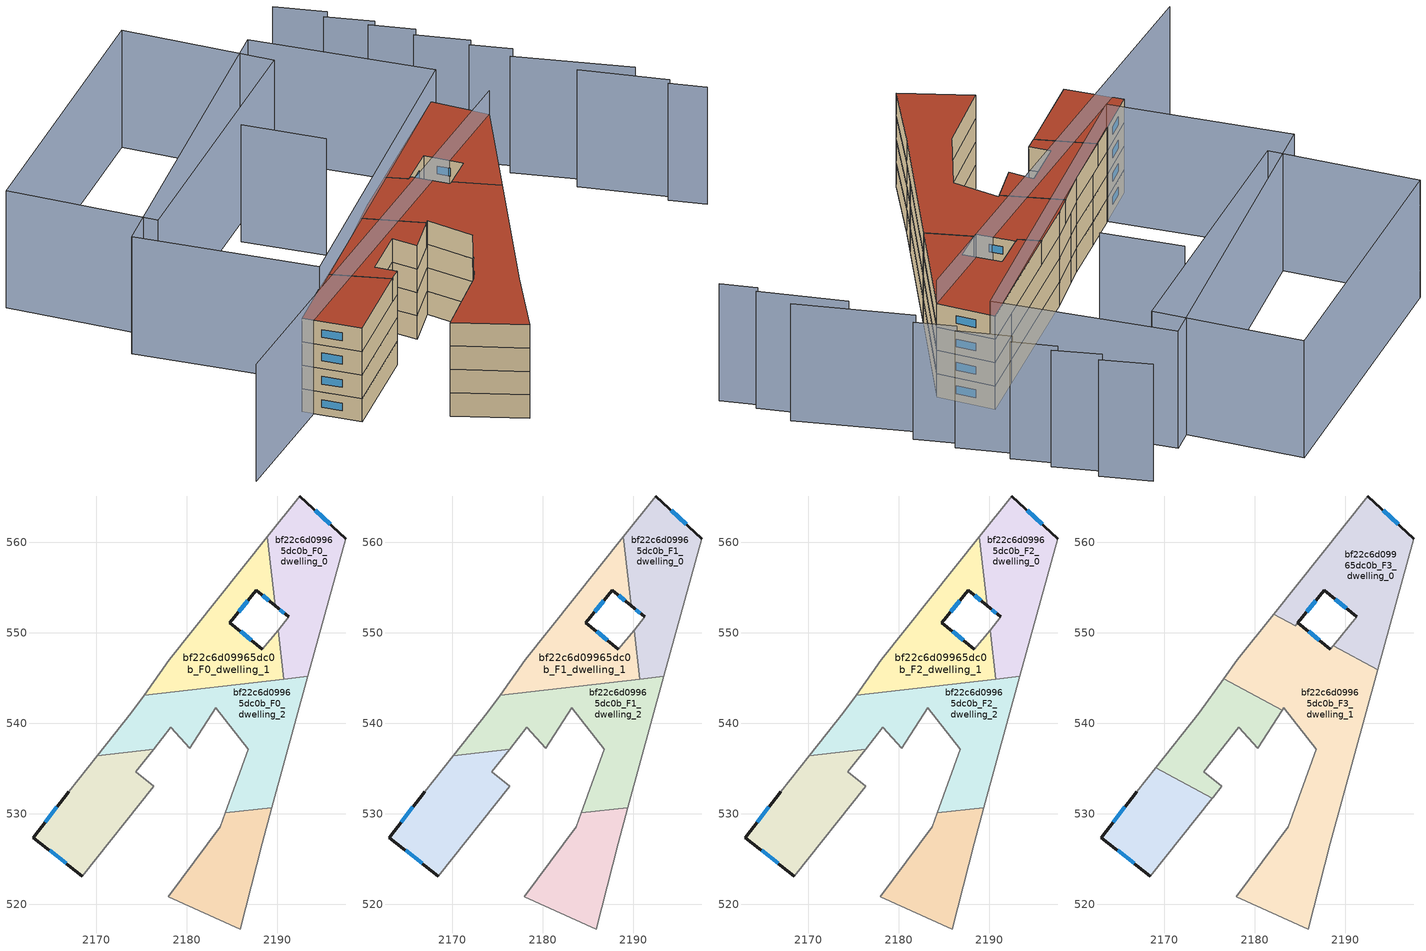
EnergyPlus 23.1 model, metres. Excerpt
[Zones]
bf22c6d09965dc0b_F0_dwelling_0
 floor ground (EU_floor_Construction): 2197.55,560.43 2193.37,545.21 2190.71,544.9 2190.08,550.32 2191.27,551.77 2189.77,553.01 2188.89,560.62 2192.49,565.14 z0
 wall outside (EU_wall_Construction): 2189.77,553.01 2191.27,551.77 / 2197.55,560.43 2192.49,565.14 z0:3
 wall adiabatic (EU_wall_Construction): 2193.37,545.21 2197.55,560.43 / 2191.27,551.77 2190.08,550.32 / 2192.49,565.14 2188.89,560.62 z0:3
 wall to bf22c6d09965dc0b_F0_dwelling_1 (EU_wall_Construction): 2190.08,550.32 2190.71,544.9 / 2188.89,560.62 2189.77,553.01 z0:3
 wall to bf22c6d09965dc0b_F0_dwelling_2 (EU_wall_Construction): 2190.71,544.9 2193.37,545.21 z0:3
 window (EU_Window_Construction): 2190.27,552.59 2190.77,552.18 / 2195.86,562 2194.18,563.57 z1:2
bf22c6d09965dc0b_F0_dwelling_1
 floor ground (EU_floor_Construction): 2188.89,560.62 2189.77,553.01 2187.69,554.73 2184.74,551.16 2188.33,548.19 2190.08,550.32 2190.71,544.9 2175.27,543.11 2178.04,547.02 z0
 wall outside (EU_wall_Construction): 2188.33,548.19 2184.74,551.16 2187.69,554.73 2189.77,553.01 z0:3
 wall adiabatic (EU_wall_Construction): 2190.08,550.32 2188.33,548.19 / 2188.89,560.62 2178.04,547.02 2175.27,543.11 z0:3
 wall to bf22c6d09965dc0b_F0_dwelling_2 (EU_wall_Construction): 2175.27,543.11 2190.71,544.9 z0:3
 window (EU_Window_Construction): 2188.38,554.15 2189.08,553.58 / 2185.72,552.35 2186.71,553.54 / 2187.13,549.18 2185.94,550.17 z1:2
bf22c6d09965dc0b_F0_dwelling_2
 floor ground (EU_floor_Construction): 2193.37,545.21 2189.39,530.71 2184.24,530.11 2186.79,537.18 2183.2,541.76 2180.3,537.25 2178.23,539.58 2176.32,537.17 2170.12,536.45 2173.88,541.16 2175.27,543.11 z0
 wall adiabatic (EU_wall_Construction): 2175.27,543.11 2173.88,541.16 2170.12,536.45 / 2189.39,530.71 2193.37,545.21 / 2176.32,537.17 2178.23,539.58 2180.3,537.25 2183.2,541.76 2186.79,537.18 2184.24,530.11 z0:3
 wall to bf22c6d09965dc0b_F0_dwelling_4 (EU_wall_Construction): 2184.24,530.11 2189.39,530.71 z0:3
 wall to bf22c6d09965dc0b_F0_dwelling_3 (EU_wall_Construction): 2170.12,536.45 2176.32,537.17 z0:3
bf22c6d09965dc0b_F0_dwelling_3
 floor ground (EU_floor_Construction): 2176.32,537.17 2174.33,534.66 2176.35,533.06 2168.47,523.1 2163.04,527.4 2166.94,532.47 2170.12,536.45 z0
 wall outside (EU_wall_Construction): 2166.94,532.47 2163.04,527.4 2168.47,523.1 z0:3
 wall adiabatic (EU_wall_Construction): 2170.12,536.45 2166.94,532.47 / 2168.47,523.1 2176.35,533.06 2174.33,534.66 2176.32,537.17 z0:3
 window (EU_Window_Construction): 2164.85,525.96 2166.66,524.53 / 2165.64,530.78 2164.34,529.09 z1:2
bf22c6d09965dc0b_F0_dwelling_4
 floor ground (EU_floor_Construction): 2189.39,530.71 2188.31,526.79 2185.93,517.29 2177.93,520.83 2183.69,528.6 2184.24,530.11 z0
 wall adiabatic (EU_wall_Construction): 2184.24,530.11 2183.69,528.6 2177.93,520.83 2185.93,517.29 2188.31,526.79 2189.39,530.71 z0:3
bf22c6d09965dc0b_F1_dwelling_0
 floor to bf22c6d09965dc0b_F0_dwelling_0 (EU_floor_Construction): 2197.55,560.43 2193.37,545.21 2190.71,544.9 2190.08,550.32 2191.27,551.77 2189.77,553.01 2188.89,560.62 2192.49,565.14 z3
 wall outside (EU_wall_Construction): 2189.77,553.01 2191.27,551.77 / 2197.55,560.43 2192.49,565.14 z3:6
 wall adiabatic (EU_wall_Construction): 2193.37,545.21 2197.55,560.43 / 2191.27,551.77 2190.08,550.32 / 2192.49,565.14 2188.89,560.62 z3:6
 wall to bf22c6d09965dc0b_F1_dwelling_1 (EU_wall_Construction): 2190.08,550.32 2190.71,544.9 / 2188.89,560.62 2189.77,553.01 z3:6
 wall to bf22c6d09965dc0b_F1_dwelling_2 (EU_wall_Construction): 2190.71,544.9 2193.37,545.21 z3:6
 window (EU_Window_Construction): 2190.27,552.59 2190.77,552.18 / 2195.86,562 2194.18,563.57 z4:5
bf22c6d09965dc0b_F1_dwelling_1
 floor to bf22c6d09965dc0b_F0_dwelling_1 (EU_floor_Construction): 2188.89,560.62 2189.77,553.01 2187.69,554.73 2184.74,551.16 2188.33,548.19 2190.08,550.32 2190.71,544.9 2175.27,543.11 2178.04,547.02 z3
 wall outside (EU_wall_Construction): 2188.33,548.19 2184.74,551.16 2187.69,554.73 2189.77,553.01 z3:6
 wall adiabatic (EU_wall_Construction): 2190.08,550.32 2188.33,548.19 / 2188.89,560.62 2178.04,547.02 2175.27,543.11 z3:6
 wall to bf22c6d09965dc0b_F1_dwelling_2 (EU_wall_Construction): 2175.27,543.11 2190.71,544.9 z3:6
 window (EU_Window_Construction): 2188.38,554.15 2189.08,553.58 / 2185.72,552.35 2186.71,553.54 / 2187.13,549.18 2185.94,550.17 z4:5
bf22c6d09965dc0b_F1_dwelling_2
 floor to bf22c6d09965dc0b_F0_dwelling_2 (EU_floor_Construction): 2193.37,545.21 2189.39,530.71 2184.24,530.11 2186.79,537.18 2183.2,541.76 2180.3,537.25 2178.23,539.58 2176.32,537.17 2170.12,536.45 2173.88,541.16 2175.27,543.11 z3
 wall adiabatic (EU_wall_Construction): 2175.27,543.11 2173.88,541.16 2170.12,536.45 / 2189.39,530.71 2193.37,545.21 / 2176.32,537.17 2178.23,539.58 2180.3,537.25 2183.2,541.76 2186.79,537.18 2184.24,530.11 z3:6
 wall to bf22c6d09965dc0b_F1_dwelling_4 (EU_wall_Construction): 2184.24,530.11 2189.39,530.71 z3:6
 wall to bf22c6d09965dc0b_F1_dwelling_3 (EU_wall_Construction): 2170.12,536.45 2176.32,537.17 z3:6
bf22c6d09965dc0b_F1_dwelling_3
 floor to bf22c6d09965dc0b_F0_dwelling_3 (EU_floor_Construction): 2176.32,537.17 2174.33,534.66 2176.35,533.06 2168.47,523.1 2163.04,527.4 2166.94,532.47 2170.12,536.45 z3
 wall outside (EU_wall_Construction): 2166.94,532.47 2163.04,527.4 2168.47,523.1 z3:6
 wall adiabatic (EU_wall_Construction): 2170.12,536.45 2166.94,532.47 / 2168.47,523.1 2176.35,533.06 2174.33,534.66 2176.32,537.17 z3:6
 window (EU_Window_Construction): 2164.85,525.96 2166.66,524.53 / 2165.64,530.78 2164.34,529.09 z4:5
bf22c6d09965dc0b_F1_dwelling_4
 floor to bf22c6d09965dc0b_F0_dwelling_4 (EU_floor_Construction): 2189.39,530.71 2188.31,526.79 2185.93,517.29 2177.93,520.83 2183.69,528.6 2184.24,530.11 z3
 wall adiabatic (EU_wall_Construction): 2184.24,530.11 2183.69,528.6 2177.93,520.83 2185.93,517.29 2188.31,526.79 2189.39,530.71 z3:6
bf22c6d09965dc0b_F2_dwelling_0
 floor to bf22c6d09965dc0b_F1_dwelling_0 (EU_floor_Construction): 2197.55,560.43 2193.37,545.21 2190.71,544.9 2190.08,550.32 2191.27,551.77 2189.77,553.01 2188.89,560.62 2192.49,565.14 z6
 wall outside (EU_wall_Construction): 2189.77,553.01 2191.27,551.77 / 2197.55,560.43 2192.49,565.14 z6:9
 wall adiabatic (EU_wall_Construction): 2193.37,545.21 2197.55,560.43 / 2191.27,551.77 2190.08,550.32 / 2192.49,565.14 2188.89,560.62 z6:9
 wall to bf22c6d09965dc0b_F2_dwelling_1 (EU_wall_Construction): 2190.08,550.32 2190.71,544.9 / 2188.89,560.62 2189.77,553.01 z6:9
 wall to bf22c6d09965dc0b_F2_dwelling_2 (EU_wall_Construction): 2190.71,544.9 2193.37,545.21 z6:9
 window (EU_Window_Construction): 2190.27,552.59 2190.77,552.18 / 2195.86,562 2194.18,563.57 z7:8
bf22c6d09965dc0b_F2_dwelling_1
 floor to bf22c6d09965dc0b_F1_dwelling_1 (EU_floor_Construction): 2188.89,560.62 2189.77,553.01 2187.69,554.73 2184.74,551.16 2188.33,548.19 2190.08,550.32 2190.71,544.9 2175.27,543.11 2178.04,547.02 z6
 wall outside (EU_wall_Construction): 2188.33,548.19 2184.74,551.16 2187.69,554.73 2189.77,553.01 z6:9
 wall adiabatic (EU_wall_Construction): 2190.08,550.32 2188.33,548.19 / 2188.89,560.62 2178.04,547.02 2175.27,543.11 z6:9
 wall to bf22c6d09965dc0b_F2_dwelling_2 (EU_wall_Construction): 2175.27,543.11 2190.71,544.9 z6:9
 window (EU_Window_Construction): 2188.38,554.15 2189.08,553.58 / 2185.72,552.35 2186.71,553.54 / 2187.13,549.18 2185.94,550.17 z7:8
bf22c6d09965dc0b_F2_dwelling_2
 floor to bf22c6d09965dc0b_F1_dwelling_2 (EU_floor_Construction): 2193.37,545.21 2189.39,530.71 2184.24,530.11 2186.79,537.18 2183.2,541.76 2180.3,537.25 2178.23,539.58 2176.32,537.17 2170.12,536.45 2173.88,541.16 2175.27,543.11 z6
 wall adiabatic (EU_wall_Construction): 2175.27,543.11 2173.88,541.16 2170.12,536.45 / 2189.39,530.71 2193.37,545.21 / 2176.32,537.17 2178.23,539.58 2180.3,537.25 2183.2,541.76 2186.79,537.18 2184.24,530.11 z6:9
 wall to bf22c6d09965dc0b_F2_dwelling_4 (EU_wall_Construction): 2184.24,530.11 2189.39,530.71 z6:9
 wall to bf22c6d09965dc0b_F2_dwelling_3 (EU_wall_Construction): 2170.12,536.45 2176.32,537.17 z6:9
bf22c6d09965dc0b_F2_dwelling_3
 floor to bf22c6d09965dc0b_F1_dwelling_3 (EU_floor_Construction): 2176.32,537.17 2174.33,534.66 2176.35,533.06 2168.47,523.1 2163.04,527.4 2166.94,532.47 2170.12,536.45 z6
 wall outside (EU_wall_Construction): 2166.94,532.47 2163.04,527.4 2168.47,523.1 z6:9
 wall adiabatic (EU_wall_Construction): 2170.12,536.45 2166.94,532.47 / 2168.47,523.1 2176.35,533.06 2174.33,534.66 2176.32,537.17 z6:9
 window (EU_Window_Construction): 2164.85,525.96 2166.66,524.53 / 2165.64,530.78 2164.34,529.09 z7:8
bf22c6d09965dc0b_F2_dwelling_4
 floor to bf22c6d09965dc0b_F1_dwelling_4 (EU_floor_Construction): 2189.39,530.71 2188.31,526.79 2185.93,517.29 2177.93,520.83 2183.69,528.6 2184.24,530.11 z6
 wall adiabatic (EU_wall_Construction): 2184.24,530.11 2183.69,528.6 2177.93,520.83 2185.93,517.29 2188.31,526.79 2189.39,530.71 z6:9
bf22c6d09965dc0b_F3_dwelling_0
 floor to bf22c6d09965dc0b_F2_dwelling_0 (EU_floor_Construction): 2197.55,560.43 2193.57,545.94 2190.39,547.64 2190.08,550.32 2191.27,551.77 2189.77,553.01 2188.89,560.62 2192.49,565.14 z9
 floor to bf22c6d09965dc0b_F2_dwelling_1 (EU_floor_Construction): 2188.89,560.62 2189.77,553.01 2187.69,554.73 2184.46,550.82 2182.09,552.09 z9; 2190.08,550.32 2190.39,547.64 2188.65,548.57 z9
 wall outside (EU_wall_Construction): 2197.55,560.43 2192.49,565.14 / 2184.74,551.16 2187.69,554.73 2191.27,551.77 z9:12
 wall adiabatic (EU_wall_Construction): 2192.49,565.14 2182.09,552.09 / 2193.57,545.94 2197.55,560.43 / 2191.27,551.77 2188.65,548.58 z9:12
 wall to bf22c6d09965dc0b_F3_dwelling_1 (EU_wall_Construction): 2188.65,548.58 2193.57,545.94 / 2182.09,552.09 2184.46,550.82 2184.74,551.16 z9:12
 window (EU_Window_Construction): 2195.86,562 2194.18,563.57 / 2188.88,553.74 2190.08,552.75 / 2185.72,552.35 2186.71,553.54 z10:11
 roof outside (EU_roof_Construction): 2193.57,545.94 2197.55,560.43 2192.49,565.14 2182.09,552.09 2184.46,550.82 2187.69,554.73 2191.27,551.77 2188.65,548.58 z12
bf22c6d09965dc0b_F3_dwelling_1
 floor to bf22c6d09965dc0b_F2_dwelling_1 (EU_floor_Construction): 2188.65,548.57 2190.39,547.64 2190.71,544.9 2179.09,543.55 2176.55,544.91 2178.04,547.02 2182.09,552.09 2184.46,550.82 2184.74,551.16 2188.33,548.19 z9
 floor to bf22c6d09965dc0b_F2_dwelling_4 (EU_floor_Construction): 2189.39,530.71 2188.31,526.79 2185.93,517.29 2177.93,520.83 2183.69,528.6 2184.24,530.11 z9
 floor to bf22c6d09965dc0b_F2_dwelling_0 (EU_floor_Construction): 2193.57,545.94 2193.37,545.2 2190.71,544.9 2190.39,547.64 z9
 floor to bf22c6d09965dc0b_F2_dwelling_2 (EU_floor_Construction): 2193.37,545.2 2189.39,530.71 2184.24,530.11 2186.79,537.18 2183.2,541.76 2183,541.45 2179.09,543.55 z9
 wall outside (EU_wall_Construction): 2188.33,548.19 2184.74,551.16 z9:12
 wall adiabatic (EU_wall_Construction): 2188.65,548.58 2188.33,548.19 / 2183.01,541.45 2183.2,541.76 2186.79,537.18 2183.69,528.6 2177.93,520.83 2185.93,517.29 2188.31,526.79 2193.57,545.94 / 2182.09,552.09 2178.04,547.02 2176.55,544.91 z9:12
 wall to bf22c6d09965dc0b_F3_dwelling_2 (EU_wall_Construction): 2176.55,544.91 2183.01,541.45 z9:12
 window (EU_Window_Construction): 2187.13,549.18 2185.94,550.17 z10:11
 roof outside (EU_roof_Construction): 2185.93,517.29 2188.31,526.79 2193.57,545.94 2188.65,548.58 2188.33,548.19 2184.74,551.16 2184.46,550.82 2182.09,552.09 2178.04,547.02 2176.55,544.91 2183.01,541.45 2183.2,541.76 2186.79,537.18 2183.69,528.6 2177.93,520.83 z12
bf22c6d09965dc0b_F3_dwelling_2
 floor to bf22c6d09965dc0b_F2_dwelling_2 (EU_floor_Construction): 2183,541.45 2180.3,537.25 2178.23,539.58 2176.32,537.17 2170.12,536.45 2173.88,541.16 2175.27,543.11 2179.09,543.55 z9
 floor to bf22c6d09965dc0b_F2_dwelling_1 (EU_floor_Construction): 2179.09,543.55 2175.27,543.11 2176.55,544.91 z9
 floor to bf22c6d09965dc0b_F2_dwelling_3 (EU_floor_Construction): 2176.32,537.17 2174.33,534.66 2176.35,533.06 2175.34,531.77 2175.31,531.74 2169.04,535.1 2170.12,536.45 z9
 wall adiabatic (EU_wall_Construction): 2176.55,544.91 2173.88,541.16 2169.04,535.1 / 2175.31,531.74 2175.4,531.86 2176.35,533.06 2174.33,534.66 2178.23,539.58 2180.3,537.25 2183.01,541.45 z9:12
 wall to bf22c6d09965dc0b_F3_dwelling_3 (EU_wall_Construction): 2169.04,535.1 2175.31,531.74 z9:12
 roof outside (EU_roof_Construction): 2180.3,537.25 2183.01,541.45 2176.55,544.91 2173.88,541.16 2169.04,535.1 2175.31,531.74 2175.4,531.86 2176.35,533.06 2174.33,534.66 2178.23,539.58 z12
bf22c6d09965dc0b_F3_dwelling_3
 floor to bf22c6d09965dc0b_F2_dwelling_3 (EU_floor_Construction): 2175.31,531.74 2168.47,523.1 2163.04,527.4 2166.94,532.47 2169.04,535.1 z9
 wall outside (EU_wall_Construction): 2166.94,532.47 2163.04,527.4 2168.47,523.1 z9:12
 wall adiabatic (EU_wall_Construction): 2168.47,523.1 2175.31,531.74 / 2169.04,535.1 2166.94,532.47 z9:12
 window (EU_Window_Construction): 2164.85,525.96 2166.66,524.53 / 2165.64,530.78 2164.34,529.09 z10:11
 roof outside (EU_roof_Construction): 2168.47,523.1 2175.31,531.74 2169.04,535.1 2166.94,532.47 2163.04,527.4 z12
shading: 2169.56,563.38 2177.25,557.33 / 2220.13,552.66 2216.47,554.92 / 2153.19,515.48 2197.55,560.43 / 2216.87,555.57 2208.13,561.16 / 2214.25,559.36 2202.32,566.45 / 2203.13,567.82 2198.95,570.3 / 2199.44,571.12 2193.97,574.38 / 2194.62,575.41 2190.08,578.12 / 2191.04,578.62 2186.14,581.48 / 2186.88,582.35 2181.65,585.44 / 2193.66,566.64 2167,532.3 / 2167,532.3 2149.96,545.52 / 2149.96,545.52 2176.62,579.86 / 2176.62,579.86 2193.66,566.64 / 2140.52,559.5 2164.41,586.64 / 2164.41,586.64 2177.8,574.85 / 2177.8,574.85 2153.92,547.71 / 2153.92,547.71 2140.52,559.5 z0:15
[Building]
EU S2 Campaign: North Axis=0; Terrain=City; Solar Distribution=FullExterior
[Site:Location]
Bologna: Latitude=44.5; Longitude=11.25; Time Zone=1; Elevation=37
[SizingPeriod:WeatherFileDays]
AnnualSizingPeriod: Begin Month=1; Begin Day of Month=1; End Month=12; End Day of Month=31; Day of Week for Start Day=Monday; Use Weather File Daylight Saving Period=No; Use Weather File Rain and Snow Indicators=No
[MATERIAL]
EU_InternalMass_Material: Roughness=MediumRough; Thickness=0.1; Conductivity=1; Density=1800; Specific Heat=900; Thermal Absorptance=0.9; Solar Absorptance=0.7; Visible Absorptance=0.7
[MATERIAL:NOMASS] Roughness=MediumRough; Thermal Absorptance=0.9; Solar Absorptance=0.7; Visible Absorptance=0.7
Name | Thermal Resistance
EU_wall_NoMass | 0.937881
EU_roof_NoMass | 0.548572
EU_floor_NoMass | 0.71348
[WINDOWMATERIAL:SIMPLEGLAZINGSYSTEM]
EU_Window_SimpleGlazing: UFactor=4.25633; Solar Heat Gain Coefficient=0.85; Visible Transmittance=0.85
[CONSTRUCTION]
EU_wall_Construction: EU_wall_NoMass
EU_roof_Construction: EU_roof_NoMass
EU_floor_Construction: EU_floor_NoMass
EU_Window_Construction: EU_Window_SimpleGlazing
EU_InternalMass_Construction: EU_InternalMass_Material
[ZONE] Type=1; Multiplier=1; Ceiling Height=autocalculate; Floor Area=autocalculate; Part of Total Floor Area=Yes
Name | Volume
bf22c6d09965dc0b_F0_dwelling_0; bf22c6d09965dc0b_F1_dwelling_0; bf22c6d09965dc0b_F2_dwelling_0 | 316.844
bf22c6d09965dc0b_F3_dwelling_0 | 394.614
bf22c6d09965dc0b_F0_dwelling_1; bf22c6d09965dc0b_F1_dwelling_1; bf22c6d09965dc0b_F2_dwelling_1 | 316.835
bf22c6d09965dc0b_F3_dwelling_1 | 753.916
bf22c6d09965dc0b_F0_dwelling_2; bf22c6d09965dc0b_F1_dwelling_2; bf22c6d09965dc0b_F2_dwelling_2 | 433.744
bf22c6d09965dc0b_F3_dwelling_2 | 217.893
bf22c6d09965dc0b_F0_dwelling_3; bf22c6d09965dc0b_F1_dwelling_3; bf22c6d09965dc0b_F2_dwelling_3 | 279.311
bf22c6d09965dc0b_F3_dwelling_3 | 217.706
bf22c6d09965dc0b_F0_dwelling_4; bf22c6d09965dc0b_F1_dwelling_4; bf22c6d09965dc0b_F2_dwelling_4 | 237.386
[INTERNALMASS] Construction=EU_InternalMass_Construction
Name | Zone or ZoneList | Surface Area
bf22c6d09965dc0b_F0_dwelling_0_EU_InternalMass | bf22c6d09965dc0b_F0_dwelling_0 | 105.616
bf22c6d09965dc0b_F0_dwelling_1_EU_InternalMass | bf22c6d09965dc0b_F0_dwelling_1 | 105.612
bf22c6d09965dc0b_F0_dwelling_2_EU_InternalMass | bf22c6d09965dc0b_F0_dwelling_2 | 144.581
bf22c6d09965dc0b_F0_dwelling_3_EU_InternalMass | bf22c6d09965dc0b_F0_dwelling_3 | 93.1024
bf22c6d09965dc0b_F0_dwelling_4_EU_InternalMass | bf22c6d09965dc0b_F0_dwelling_4 | 79.1292
bf22c6d09965dc0b_F1_dwelling_0_EU_InternalMass | bf22c6d09965dc0b_F1_dwelling_0 | 105.616
bf22c6d09965dc0b_F1_dwelling_1_EU_InternalMass | bf22c6d09965dc0b_F1_dwelling_1 | 105.612
bf22c6d09965dc0b_F1_dwelling_2_EU_InternalMass | bf22c6d09965dc0b_F1_dwelling_2 | 144.581
bf22c6d09965dc0b_F1_dwelling_3_EU_InternalMass | bf22c6d09965dc0b_F1_dwelling_3 | 93.1024
bf22c6d09965dc0b_F1_dwelling_4_EU_InternalMass | bf22c6d09965dc0b_F1_dwelling_4 | 79.1292
bf22c6d09965dc0b_F2_dwelling_0_EU_InternalMass | bf22c6d09965dc0b_F2_dwelling_0 | 105.616
bf22c6d09965dc0b_F2_dwelling_1_EU_InternalMass | bf22c6d09965dc0b_F2_dwelling_1 | 105.612
bf22c6d09965dc0b_F2_dwelling_2_EU_InternalMass | bf22c6d09965dc0b_F2_dwelling_2 | 144.581
bf22c6d09965dc0b_F2_dwelling_3_EU_InternalMass | bf22c6d09965dc0b_F2_dwelling_3 | 93.1024
bf22c6d09965dc0b_F2_dwelling_4_EU_InternalMass | bf22c6d09965dc0b_F2_dwelling_4 | 79.1292
bf22c6d09965dc0b_F3_dwelling_0_EU_InternalMass | bf22c6d09965dc0b_F3_dwelling_0 | 131.538
bf22c6d09965dc0b_F3_dwelling_1_EU_InternalMass | bf22c6d09965dc0b_F3_dwelling_1 | 251.306
bf22c6d09965dc0b_F3_dwelling_2_EU_InternalMass | bf22c6d09965dc0b_F3_dwelling_2 | 72.6337
bf22c6d09965dc0b_F3_dwelling_3_EU_InternalMass | bf22c6d09965dc0b_F3_dwelling_3 | 72.5707
[OTHEREQUIPMENT] Fuel Type=Electricity; Design Level Calculation Method=Watts/Area; Power per Zone Floor Area=1; Fraction Latent=0; Fraction Radiant=0; Fraction Lost=0; Carbon Dioxide Generation Rate=0; EndUse Subcategory=EU_Step8_InternalGains
Name | Zone or ZoneList or Space or SpaceList | Schedule
EU_Step8_InternalGain_bf22c6d09965dc0b_F0_dwelling_0_f000 | bf22c6d09965dc0b_F0_dwelling_0 | EU_Step8_GainSchedule_bf22c6d09965dc0b_F0_dwelling_0_f000
EU_Step8_InternalGain_bf22c6d09965dc0b_F0_dwelling_1_f000 | bf22c6d09965dc0b_F0_dwelling_1 | EU_Step8_GainSchedule_bf22c6d09965dc0b_F0_dwelling_1_f000
EU_Step8_InternalGain_bf22c6d09965dc0b_F0_dwelling_2_f000 | bf22c6d09965dc0b_F0_dwelling_2 | EU_Step8_GainSchedule_bf22c6d09965dc0b_F0_dwelling_2_f000
EU_Step8_InternalGain_bf22c6d09965dc0b_F0_dwelling_3_f000 | bf22c6d09965dc0b_F0_dwelling_3 | EU_Step8_GainSchedule_bf22c6d09965dc0b_F0_dwelling_3_f000
EU_Step8_InternalGain_bf22c6d09965dc0b_F0_dwelling_4_f000 | bf22c6d09965dc0b_F0_dwelling_4 | EU_Step8_GainSchedule_bf22c6d09965dc0b_F0_dwelling_4_f000
EU_Step8_InternalGain_bf22c6d09965dc0b_F1_dwelling_0_f000 | bf22c6d09965dc0b_F1_dwelling_0 | EU_Step8_GainSchedule_bf22c6d09965dc0b_F1_dwelling_0_f000
EU_Step8_InternalGain_bf22c6d09965dc0b_F1_dwelling_1_f000 | bf22c6d09965dc0b_F1_dwelling_1 | EU_Step8_GainSchedule_bf22c6d09965dc0b_F1_dwelling_1_f000
EU_Step8_InternalGain_bf22c6d09965dc0b_F1_dwelling_2_f000 | bf22c6d09965dc0b_F1_dwelling_2 | EU_Step8_GainSchedule_bf22c6d09965dc0b_F1_dwelling_2_f000
EU_Step8_InternalGain_bf22c6d09965dc0b_F1_dwelling_3_f000 | bf22c6d09965dc0b_F1_dwelling_3 | EU_Step8_GainSchedule_bf22c6d09965dc0b_F1_dwelling_3_f000
EU_Step8_InternalGain_bf22c6d09965dc0b_F1_dwelling_4_f000 | bf22c6d09965dc0b_F1_dwelling_4 | EU_Step8_GainSchedule_bf22c6d09965dc0b_F1_dwelling_4_f000
EU_Step8_InternalGain_bf22c6d09965dc0b_F2_dwelling_0_f000 | bf22c6d09965dc0b_F2_dwelling_0 | EU_Step8_GainSchedule_bf22c6d09965dc0b_F2_dwelling_0_f000
EU_Step8_InternalGain_bf22c6d09965dc0b_F2_dwelling_1_f000 | bf22c6d09965dc0b_F2_dwelling_1 | EU_Step8_GainSchedule_bf22c6d09965dc0b_F2_dwelling_1_f000
EU_Step8_InternalGain_bf22c6d09965dc0b_F2_dwelling_2_f000 | bf22c6d09965dc0b_F2_dwelling_2 | EU_Step8_GainSchedule_bf22c6d09965dc0b_F2_dwelling_2_f000
EU_Step8_InternalGain_bf22c6d09965dc0b_F2_dwelling_3_f000 | bf22c6d09965dc0b_F2_dwelling_3 | EU_Step8_GainSchedule_bf22c6d09965dc0b_F2_dwelling_3_f000
EU_Step8_InternalGain_bf22c6d09965dc0b_F2_dwelling_4_f000 | bf22c6d09965dc0b_F2_dwelling_4 | EU_Step8_GainSchedule_bf22c6d09965dc0b_F2_dwelling_4_f000
EU_Step8_InternalGain_bf22c6d09965dc0b_F3_dwelling_0_f000 | bf22c6d09965dc0b_F3_dwelling_0 | EU_Step8_GainSchedule_bf22c6d09965dc0b_F3_dwelling_0_f000
EU_Step8_InternalGain_bf22c6d09965dc0b_F3_dwelling_1_f000 | bf22c6d09965dc0b_F3_dwelling_1 | EU_Step8_GainSchedule_bf22c6d09965dc0b_F3_dwelling_1_f000
EU_Step8_InternalGain_bf22c6d09965dc0b_F3_dwelling_2_f000 | bf22c6d09965dc0b_F3_dwelling_2 | EU_Step8_GainSchedule_bf22c6d09965dc0b_F3_dwelling_2_f000
EU_Step8_InternalGain_bf22c6d09965dc0b_F3_dwelling_3_f000 | bf22c6d09965dc0b_F3_dwelling_3 | EU_Step8_GainSchedule_bf22c6d09965dc0b_F3_dwelling_3_f000
[ZONEVENTILATION:DESIGNFLOWRATE] Schedule=EU_AlwaysOn; Design Flow Rate Calculation Method=AirChanges/Hour; Air Changes per Hour=0.687892; Ventilation Type=Natural; Fan Pressure Rise=0; Fan Total Efficiency=1; Constant Term Coefficient=1; Temperature Term Coefficient=0; Velocity Term Coefficient=0; Velocity Squared Term Coefficient=0; Minimum Indoor Temperature=-100; Maximum Indoor Temperature=100; Delta Temperature=-100; Minimum Outdoor Temperature=-100; Maximum Outdoor Temperature=100; Maximum Wind Speed=40
Name | Zone or ZoneList or Space or SpaceList
EU_ConstantAir_bf22c6d09965dc0b_F0_dwelling_0 | bf22c6d09965dc0b_F0_dwelling_0
EU_ConstantAir_bf22c6d09965dc0b_F0_dwelling_1 | bf22c6d09965dc0b_F0_dwelling_1
EU_ConstantAir_bf22c6d09965dc0b_F0_dwelling_2 | bf22c6d09965dc0b_F0_dwelling_2
EU_ConstantAir_bf22c6d09965dc0b_F0_dwelling_3 | bf22c6d09965dc0b_F0_dwelling_3
EU_ConstantAir_bf22c6d09965dc0b_F0_dwelling_4 | bf22c6d09965dc0b_F0_dwelling_4
EU_ConstantAir_bf22c6d09965dc0b_F1_dwelling_0 | bf22c6d09965dc0b_F1_dwelling_0
EU_ConstantAir_bf22c6d09965dc0b_F1_dwelling_1 | bf22c6d09965dc0b_F1_dwelling_1
EU_ConstantAir_bf22c6d09965dc0b_F1_dwelling_2 | bf22c6d09965dc0b_F1_dwelling_2
EU_ConstantAir_bf22c6d09965dc0b_F1_dwelling_3 | bf22c6d09965dc0b_F1_dwelling_3
EU_ConstantAir_bf22c6d09965dc0b_F1_dwelling_4 | bf22c6d09965dc0b_F1_dwelling_4
EU_ConstantAir_bf22c6d09965dc0b_F2_dwelling_0 | bf22c6d09965dc0b_F2_dwelling_0
EU_ConstantAir_bf22c6d09965dc0b_F2_dwelling_1 | bf22c6d09965dc0b_F2_dwelling_1
EU_ConstantAir_bf22c6d09965dc0b_F2_dwelling_2 | bf22c6d09965dc0b_F2_dwelling_2
EU_ConstantAir_bf22c6d09965dc0b_F2_dwelling_3 | bf22c6d09965dc0b_F2_dwelling_3
EU_ConstantAir_bf22c6d09965dc0b_F2_dwelling_4 | bf22c6d09965dc0b_F2_dwelling_4
EU_ConstantAir_bf22c6d09965dc0b_F3_dwelling_0 | bf22c6d09965dc0b_F3_dwelling_0
EU_ConstantAir_bf22c6d09965dc0b_F3_dwelling_1 | bf22c6d09965dc0b_F3_dwelling_1
EU_ConstantAir_bf22c6d09965dc0b_F3_dwelling_2 | bf22c6d09965dc0b_F3_dwelling_2
EU_ConstantAir_bf22c6d09965dc0b_F3_dwelling_3 | bf22c6d09965dc0b_F3_dwelling_3
[HVACTEMPLATE:THERMOSTAT] Constant Heating Setpoint=20; Constant Cooling Setpoint=50
EU_HeatOnly_bf22c6d09965dc0b_F0_dwelling_0; EU_HeatOnly_bf22c6d09965dc0b_F0_dwelling_1; EU_HeatOnly_bf22c6d09965dc0b_F0_dwelling_2; EU_HeatOnly_bf22c6d09965dc0b_F0_dwelling_3; EU_HeatOnly_bf22c6d09965dc0b_F0_dwelling_4; EU_HeatOnly_bf22c6d09965dc0b_F1_dwelling_0; EU_HeatOnly_bf22c6d09965dc0b_F1_dwelling_1; EU_HeatOnly_bf22c6d09965dc0b_F1_dwelling_2; EU_HeatOnly_bf22c6d09965dc0b_F1_dwelling_3; EU_HeatOnly_bf22c6d09965dc0b_F1_dwelling_4; EU_HeatOnly_bf22c6d09965dc0b_F2_dwelling_0; EU_HeatOnly_bf22c6d09965dc0b_F2_dwelling_1; EU_HeatOnly_bf22c6d09965dc0b_F2_dwelling_2; EU_HeatOnly_bf22c6d09965dc0b_F2_dwelling_3; EU_HeatOnly_bf22c6d09965dc0b_F2_dwelling_4; EU_HeatOnly_bf22c6d09965dc0b_F3_dwelling_0; EU_HeatOnly_bf22c6d09965dc0b_F3_dwelling_1; EU_HeatOnly_bf22c6d09965dc0b_F3_dwelling_2; EU_HeatOnly_bf22c6d09965dc0b_F3_dwelling_3
[HVACTEMPLATE:ZONE:IDEALLOADSAIRSYSTEM] System Availability Schedule=EU_AlwaysOn; Maximum Heating Supply Air Temperature=50; Minimum Cooling Supply Air Temperature=13; Maximum Heating Supply Air Humidity Ratio=0.0156; Minimum Cooling Supply Air Humidity Ratio=0.0077; Heating Limit=NoLimit; Cooling Limit=NoLimit; Heating Availability Schedule=EU_AlwaysOn; Cooling Availability Schedule=EU_CoolingOff; Dehumidification Control Type=ConstantSensibleHeatRatio; Cooling Sensible Heat Ratio=0.7; Dehumidification Setpoint=60; Humidification Control Type=None; Humidification Setpoint=30; Outdoor Air Method=None; Outdoor Air Flow Rate per Person=0.00944; Outdoor Air Flow Rate per Zone Floor Area=0; Outdoor Air Flow Rate per Zone=0; Demand Controlled Ventilation Type=None; Outdoor Air Economizer Type=NoEconomizer; Heat Recovery Type=None; Sensible Heat Recovery Effectiveness=0.7; Latent Heat Recovery Effectiveness=0.65
Name | Template Thermostat
bf22c6d09965dc0b_F0_dwelling_0 | EU_HeatOnly_bf22c6d09965dc0b_F0_dwelling_0
bf22c6d09965dc0b_F0_dwelling_1 | EU_HeatOnly_bf22c6d09965dc0b_F0_dwelling_1
bf22c6d09965dc0b_F0_dwelling_2 | EU_HeatOnly_bf22c6d09965dc0b_F0_dwelling_2
bf22c6d09965dc0b_F0_dwelling_3 | EU_HeatOnly_bf22c6d09965dc0b_F0_dwelling_3
bf22c6d09965dc0b_F0_dwelling_4 | EU_HeatOnly_bf22c6d09965dc0b_F0_dwelling_4
bf22c6d09965dc0b_F1_dwelling_0 | EU_HeatOnly_bf22c6d09965dc0b_F1_dwelling_0
bf22c6d09965dc0b_F1_dwelling_1 | EU_HeatOnly_bf22c6d09965dc0b_F1_dwelling_1
bf22c6d09965dc0b_F1_dwelling_2 | EU_HeatOnly_bf22c6d09965dc0b_F1_dwelling_2
bf22c6d09965dc0b_F1_dwelling_3 | EU_HeatOnly_bf22c6d09965dc0b_F1_dwelling_3
bf22c6d09965dc0b_F1_dwelling_4 | EU_HeatOnly_bf22c6d09965dc0b_F1_dwelling_4
bf22c6d09965dc0b_F2_dwelling_0 | EU_HeatOnly_bf22c6d09965dc0b_F2_dwelling_0
bf22c6d09965dc0b_F2_dwelling_1 | EU_HeatOnly_bf22c6d09965dc0b_F2_dwelling_1
bf22c6d09965dc0b_F2_dwelling_2 | EU_HeatOnly_bf22c6d09965dc0b_F2_dwelling_2
bf22c6d09965dc0b_F2_dwelling_3 | EU_HeatOnly_bf22c6d09965dc0b_F2_dwelling_3
bf22c6d09965dc0b_F2_dwelling_4 | EU_HeatOnly_bf22c6d09965dc0b_F2_dwelling_4
bf22c6d09965dc0b_F3_dwelling_0 | EU_HeatOnly_bf22c6d09965dc0b_F3_dwelling_0
bf22c6d09965dc0b_F3_dwelling_1 | EU_HeatOnly_bf22c6d09965dc0b_F3_dwelling_1
bf22c6d09965dc0b_F3_dwelling_2 | EU_HeatOnly_bf22c6d09965dc0b_F3_dwelling_2
bf22c6d09965dc0b_F3_dwelling_3 | EU_HeatOnly_bf22c6d09965dc0b_F3_dwelling_3
[SIZING:ZONE] Zone Cooling Design Supply Air Temperature Input Method=SupplyAirTemperature; Zone Cooling Design Supply Air Temperature=13; Zone Heating Design Supply Air Temperature Input Method=SupplyAirTemperature; Zone Heating Design Supply Air Temperature=50; Zone Cooling Design Supply Air Humidity Ratio=0.008; Zone Heating Design Supply Air Humidity Ratio=0.008; Cooling Design Air Flow Method=DesignDay; Cooling Design Air Flow Rate=0; Cooling Minimum Air Flow per Zone Floor Area=0.000762; Cooling Minimum Air Flow=0; Cooling Minimum Air Flow Fraction=0.2; Heating Design Air Flow Method=DesignDay; Heating Design Air Flow Rate=0; Heating Maximum Air Flow per Zone Floor Area=0.002032; Heating Maximum Air Flow=0.141576; Heating Maximum Air Flow Fraction=0.3; Account for Dedicated Outdoor Air System=No; Dedicated Outdoor Air System Control Strategy=NeutralSupplyAir; Dedicated Outdoor Air Low Setpoint Temperature for Design=autosize; Dedicated Outdoor Air High Setpoint Temperature for Design=autosize; Zone Load Sizing Method=Sensible Load Only No Latent Load; Zone Latent Cooling Design Supply Air Humidity Ratio Input Method=HumidityRatioDifference; Zone Cooling Design Supply Air Humidity Ratio Difference=0.005; Zone Latent Heating Design Supply Air Humidity Ratio Input Method=HumidityRatioDifference; Zone Humidification Design Supply Air Humidity Ratio Difference=0.005
bf22c6d09965dc0b_F0_dwelling_0; bf22c6d09965dc0b_F0_dwelling_1; bf22c6d09965dc0b_F0_dwelling_2; bf22c6d09965dc0b_F0_dwelling_3; bf22c6d09965dc0b_F0_dwelling_4; bf22c6d09965dc0b_F1_dwelling_0; bf22c6d09965dc0b_F1_dwelling_1; bf22c6d09965dc0b_F1_dwelling_2; bf22c6d09965dc0b_F1_dwelling_3; bf22c6d09965dc0b_F1_dwelling_4; bf22c6d09965dc0b_F2_dwelling_0; bf22c6d09965dc0b_F2_dwelling_1; bf22c6d09965dc0b_F2_dwelling_2; bf22c6d09965dc0b_F2_dwelling_3; bf22c6d09965dc0b_F2_dwelling_4; bf22c6d09965dc0b_F3_dwelling_0; bf22c6d09965dc0b_F3_dwelling_1; bf22c6d09965dc0b_F3_dwelling_2; bf22c6d09965dc0b_F3_dwelling_3
[SCHEDULE:CONSTANT]
Name | Hourly Value
EU_AlwaysOn | 1
EU_CoolingOff | 0
[SCHEDULE:FILE] Column Number=1; Rows to Skip at Top=0; Number of Hours of Data=8760; Column Separator=Comma; Interpolate to Timestep=No; Minutes per Item=60; Adjust Schedule for Daylight Savings=Yes
Name | File
EU_Step8_GainSchedule_bf22c6d09965dc0b_F0_dwelling_0_f000 | ../../schedules/bf22c6d09965dc0b/bf22c6d09965dc0b_F0_dwelling_0_f000_gain.csv
EU_Step8_GainSchedule_bf22c6d09965dc0b_F0_dwelling_1_f000 | ../../schedules/bf22c6d09965dc0b/bf22c6d09965dc0b_F0_dwelling_1_f000_gain.csv
EU_Step8_GainSchedule_bf22c6d09965dc0b_F0_dwelling_2_f000 | ../../schedules/bf22c6d09965dc0b/bf22c6d09965dc0b_F0_dwelling_2_f000_gain.csv
EU_Step8_GainSchedule_bf22c6d09965dc0b_F0_dwelling_3_f000 | ../../schedules/bf22c6d09965dc0b/bf22c6d09965dc0b_F0_dwelling_3_f000_gain.csv
EU_Step8_GainSchedule_bf22c6d09965dc0b_F0_dwelling_4_f000 | ../../schedules/bf22c6d09965dc0b/bf22c6d09965dc0b_F0_dwelling_4_f000_gain.csv
EU_Step8_GainSchedule_bf22c6d09965dc0b_F1_dwelling_0_f000 | ../../schedules/bf22c6d09965dc0b/bf22c6d09965dc0b_F1_dwelling_0_f000_gain.csv
EU_Step8_GainSchedule_bf22c6d09965dc0b_F1_dwelling_1_f000 | ../../schedules/bf22c6d09965dc0b/bf22c6d09965dc0b_F1_dwelling_1_f000_gain.csv
EU_Step8_GainSchedule_bf22c6d09965dc0b_F1_dwelling_2_f000 | ../../schedules/bf22c6d09965dc0b/bf22c6d09965dc0b_F1_dwelling_2_f000_gain.csv
EU_Step8_GainSchedule_bf22c6d09965dc0b_F1_dwelling_3_f000 | ../../schedules/bf22c6d09965dc0b/bf22c6d09965dc0b_F1_dwelling_3_f000_gain.csv
EU_Step8_GainSchedule_bf22c6d09965dc0b_F1_dwelling_4_f000 | ../../schedules/bf22c6d09965dc0b/bf22c6d09965dc0b_F1_dwelling_4_f000_gain.csv
EU_Step8_GainSchedule_bf22c6d09965dc0b_F2_dwelling_0_f000 | ../../schedules/bf22c6d09965dc0b/bf22c6d09965dc0b_F2_dwelling_0_f000_gain.csv
EU_Step8_GainSchedule_bf22c6d09965dc0b_F2_dwelling_1_f000 | ../../schedules/bf22c6d09965dc0b/bf22c6d09965dc0b_F2_dwelling_1_f000_gain.csv
EU_Step8_GainSchedule_bf22c6d09965dc0b_F2_dwelling_2_f000 | ../../schedules/bf22c6d09965dc0b/bf22c6d09965dc0b_F2_dwelling_2_f000_gain.csv
EU_Step8_GainSchedule_bf22c6d09965dc0b_F2_dwelling_3_f000 | ../../schedules/bf22c6d09965dc0b/bf22c6d09965dc0b_F2_dwelling_3_f000_gain.csv
EU_Step8_GainSchedule_bf22c6d09965dc0b_F2_dwelling_4_f000 | ../../schedules/bf22c6d09965dc0b/bf22c6d09965dc0b_F2_dwelling_4_f000_gain.csv
EU_Step8_GainSchedule_bf22c6d09965dc0b_F3_dwelling_0_f000 | ../../schedules/bf22c6d09965dc0b/bf22c6d09965dc0b_F3_dwelling_0_f000_gain.csv
EU_Step8_GainSchedule_bf22c6d09965dc0b_F3_dwelling_1_f000 | ../../schedules/bf22c6d09965dc0b/bf22c6d09965dc0b_F3_dwelling_1_f000_gain.csv
EU_Step8_GainSchedule_bf22c6d09965dc0b_F3_dwelling_2_f000 | ../../schedules/bf22c6d09965dc0b/bf22c6d09965dc0b_F3_dwelling_2_f000_gain.csv
EU_Step8_GainSchedule_bf22c6d09965dc0b_F3_dwelling_3_f000 | ../../schedules/bf22c6d09965dc0b/bf22c6d09965dc0b_F3_dwelling_3_f000_gain.csv
